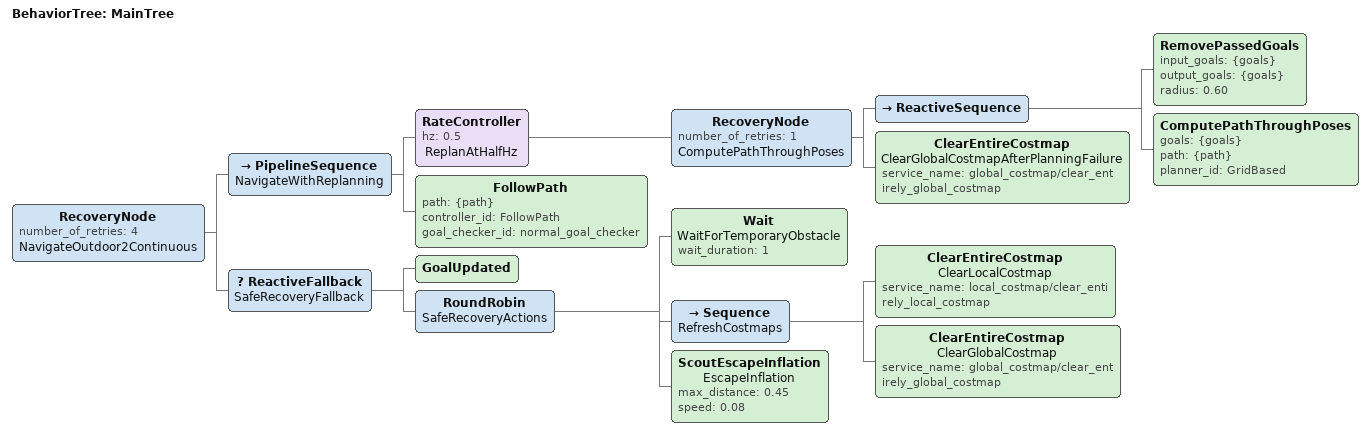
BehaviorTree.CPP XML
<!-- Continuous outdoor_02 multi-waypoint navigation for ordinary route legs.
     Passed intermediate poses are removed instead of being treated as a stop
     and a new standalone navigation task. -->
<root main_tree_to_execute="MainTree">
  <BehaviorTree ID="MainTree">
    <RecoveryNode number_of_retries="4" name="NavigateOutdoor2Continuous">
      <PipelineSequence name="NavigateWithReplanning">
        <RateController hz="0.5" name="ReplanAtHalfHz">
          <RecoveryNode number_of_retries="1" name="ComputePathThroughPoses">
            <ReactiveSequence>
              <!-- Ordinary route points are waypoints.  Once the chassis is
                   within 0.60 m, retain forward progress instead of turning
                   back after a temporary avoidance manoeuvre. -->
              <RemovePassedGoals input_goals="{goals}" output_goals="{goals}" radius="0.60"/>
              <ComputePathThroughPoses goals="{goals}" path="{path}" planner_id="GridBased"/>
            </ReactiveSequence>
            <ClearEntireCostmap name="ClearGlobalCostmapAfterPlanningFailure"
              service_name="global_costmap/clear_entirely_global_costmap"/>
          </RecoveryNode>
        </RateController>
        <FollowPath path="{path}" controller_id="FollowPath"
          goal_checker_id="normal_goal_checker"/>
      </PipelineSequence>
      <ReactiveFallback name="SafeRecoveryFallback">
        <GoalUpdated/>
        <RoundRobin name="SafeRecoveryActions">
          <Wait name="WaitForTemporaryObstacle" wait_duration="1"/>
          <Sequence name="RefreshCostmaps">
            <ClearEntireCostmap name="ClearLocalCostmap"
              service_name="local_costmap/clear_entirely_local_costmap"/>
            <ClearEntireCostmap name="ClearGlobalCostmap"
              service_name="global_costmap/clear_entirely_global_costmap"/>
          </Sequence>
          <ScoutEscapeInflation
            name="EscapeInflation"
            max_distance="0.45"
            speed="0.08"/>
        </RoundRobin>
      </ReactiveFallback>
    </RecoveryNode>
  </BehaviorTree>
</root>
